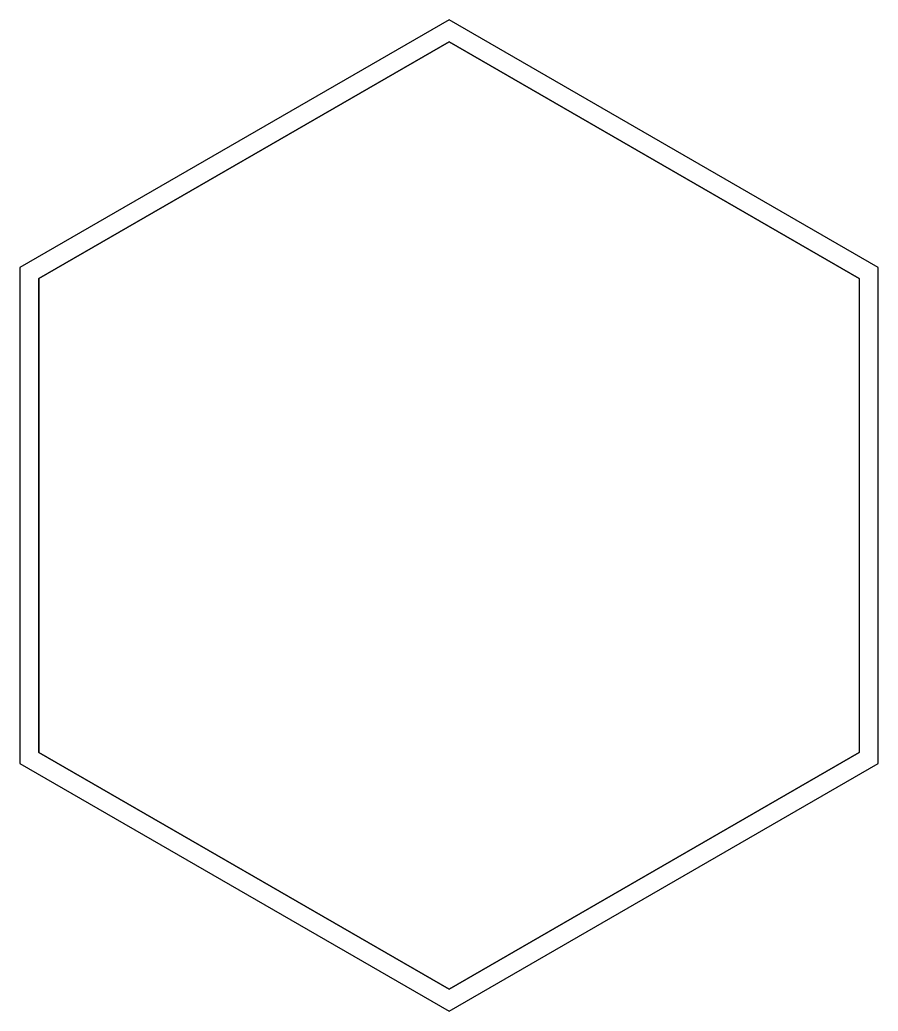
# Model space of a CAD drawing. Header units: millimetres. Extents: x -91 to 91, y -105 to 105.
import ezdxf

# ---------------------------------------------------------------- set-up
doc = ezdxf.new("R2010")
doc.units = ezdxf.units.MM
doc.layers.get('0').update_dxf_attribs({"linetype": 'CONTINUOUS'})

msp = doc.modelspace()

# ---------------------------------------------------------------- linework, layer by layer
for p, q in [((0, 100), (-86.6, 50)), ((86.6, 50), (0, 100)), ((-86.6, 50), (-86.6, -50)), ((86.6, 50), (86.6, -50)), ((-86.6, -50), (0, -100)), ((0, -100), (86.6, -50))]:
    msp.add_line(p, q)
for points in [[(90.6, 52.31), (0, 104.62), (-90.6, 52.31), (-90.6, -52.31), (0, -104.62), (90.6, -52.31)], [(-86.6, 50), (0, 100), (86.6, 50), (86.6, -50), (0, -100), (-86.6, -50)]]:
    msp.add_lwpolyline(points, close=True)

doc.saveas('drawing.dxf')
